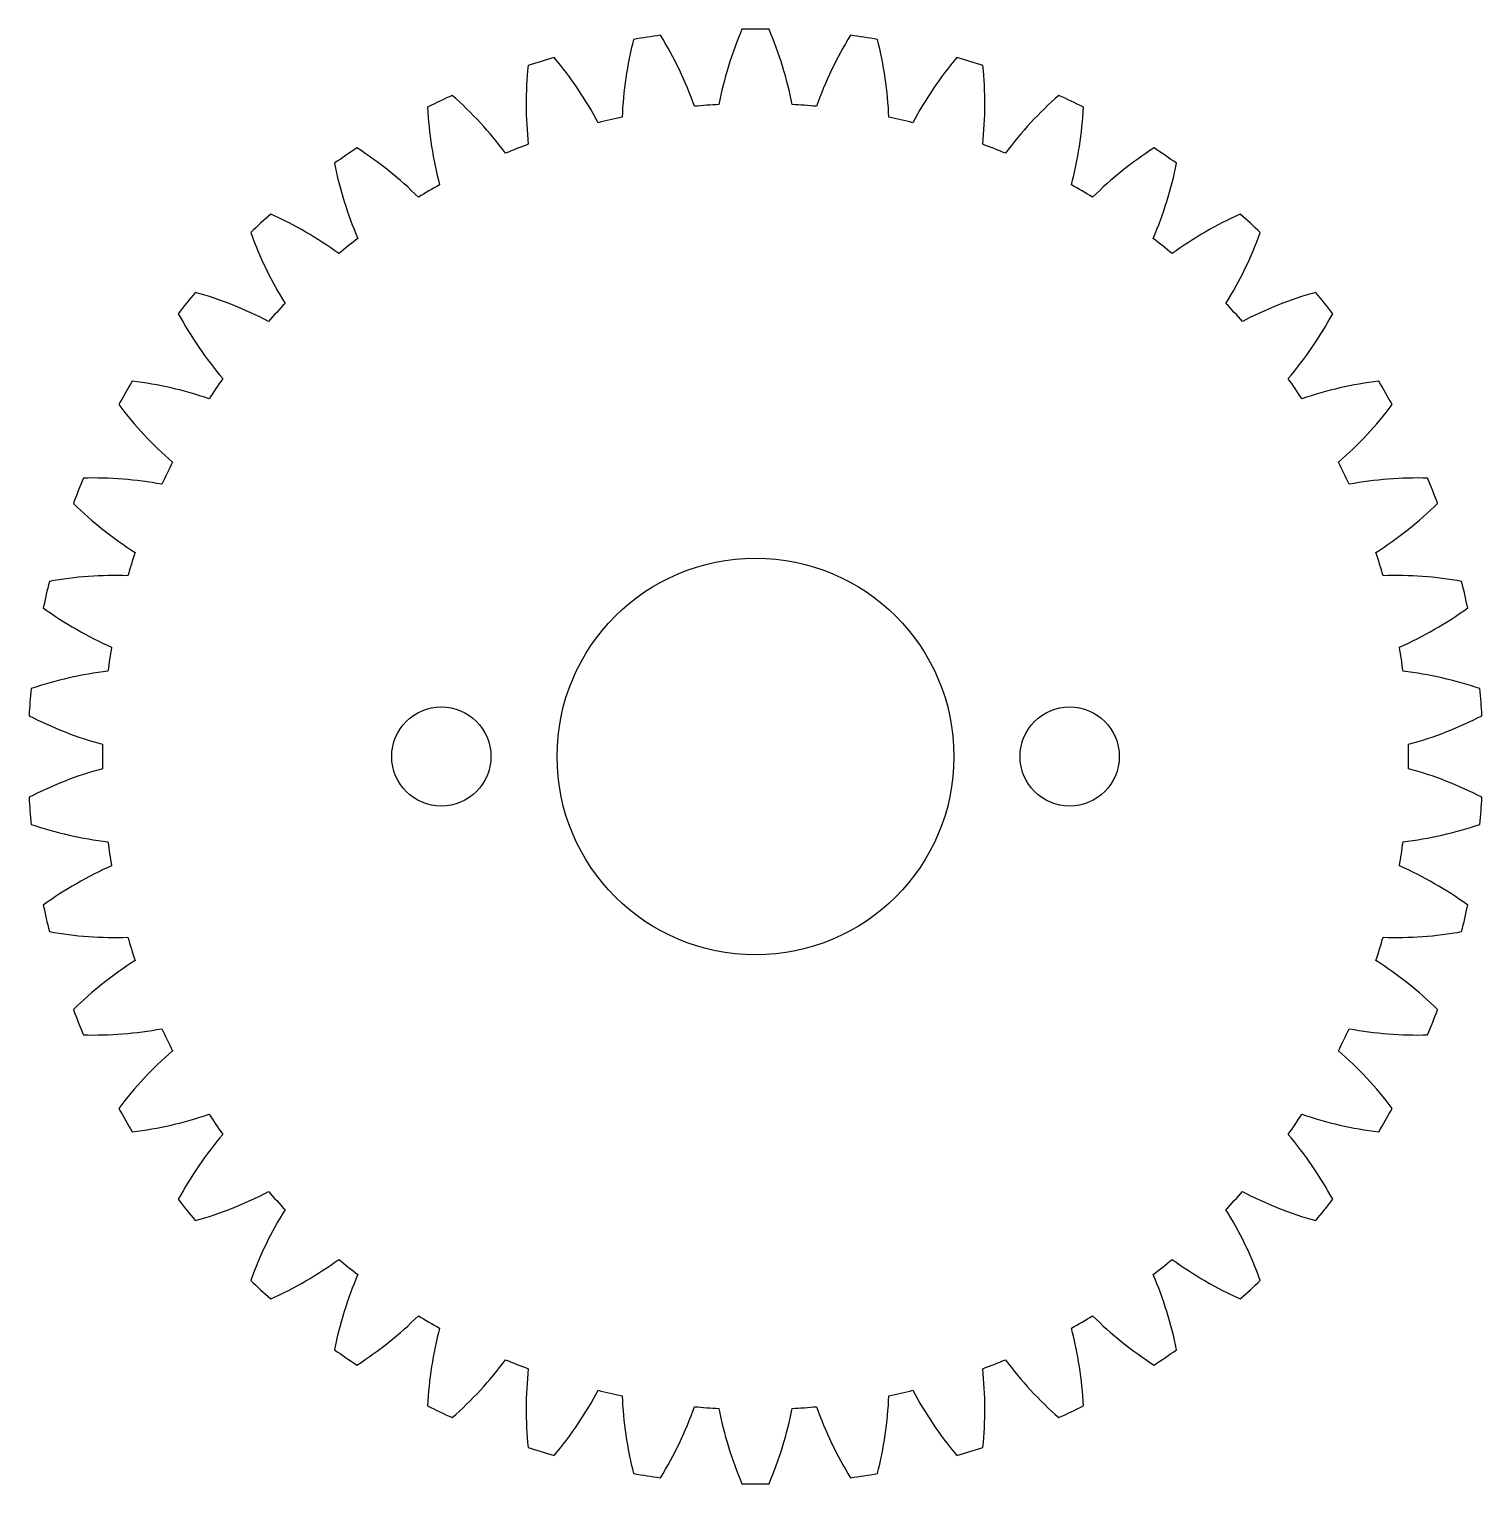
# Model space of a CAD drawing. Header units: millimetres. Extents: x -22 to 22, y -22 to 22.
import ezdxf

# ---------------------------------------------------------------- set-up
doc = ezdxf.new("R2010")
doc.units = ezdxf.units.MM

msp = doc.modelspace()

# ---------------------------------------------------------------- linework, layer by layer
msp.add_lwpolyline([(-3.685, 21.689, 0.052604), (-4.034, 19.334, 0.00935), (-4.754, 19.169, 0.052604), (-6.09, 21.14, 0.00935), (-6.877, 20.898, 0.052604), (-6.87, 18.516, 0.00935), (-7.558, 18.247, 0.052604), (-9.173, 19.996, 0.00935), (-9.914, 19.639, 0.052604), (-9.553, 17.286, 0.00935), (-10.193, 16.916, 0.052604), (-12.051, 18.406, 0.00935), (-12.731, 17.942, 0.052604), (-12.023, 15.669, 0.00935), (-12.601, 15.208, 0.052604), (-14.66, 16.404, 0.00935), (-15.263, 15.845, 0.052604), (-14.224, 13.702, 0.00935), (-14.726, 13.16, 0.052604), (-16.941, 14.036, 0.00935), (-17.454, 13.393, 0.052604), (-16.107, 11.429, 0.00935), (-16.523, 10.818, 0.052604), (-18.844, 11.354, 0.00935), (-19.255, 10.642, 0.052604), (-17.631, 8.9, 0.00935), (-17.951, 8.235, 0.052604), (-20.325, 8.419, 0.00935), (-20.626, 7.653, 0.052604), (-18.76, 6.173, 0.00935), (-18.978, 5.468, 0.052604), (-21.353, 5.296, 0.00935), (-21.536, 4.494, 0.052604), (-19.471, 3.308, 0.00935), (-19.581, 2.578, 0.052604), (-21.904, 2.054, 0.00935), (-21.965, 1.234, 0.052604), (-19.747, 0.369, 0.00935), (-19.747, -0.369, 0.052604), (-21.965, -1.234, 0.00935), (-21.904, -2.054, 0.052604), (-19.581, -2.578, 0.00935), (-19.471, -3.308, 0.052604), (-21.536, -4.494, 0.00935), (-21.353, -5.296, 0.052604), (-18.978, -5.468, 0.00935), (-18.76, -6.173, 0.052604), (-20.626, -7.653, 0.00935), (-20.325, -8.419, 0.052604), (-17.951, -8.235, 0.00935), (-17.631, -8.9, 0.052604), (-19.255, -10.642, 0.00935), (-18.844, -11.354, 0.052604), (-16.523, -10.818, 0.00935), (-16.107, -11.429, 0.052604), (-17.454, -13.393, 0.00935), (-16.941, -14.036, 0.052604), (-14.726, -13.16, 0.00935), (-14.224, -13.702, 0.052604), (-15.263, -15.845, 0.00935), (-14.66, -16.404, 0.052604), (-12.601, -15.208, 0.00935), (-12.023, -15.669, 0.052604), (-12.731, -17.942, 0.00935), (-12.051, -18.406, 0.052604), (-10.193, -16.916, 0.00935), (-9.553, -17.286, 0.052604), (-9.914, -19.639, 0.00935), (-9.173, -19.996, 0.052604), (-7.558, -18.247, 0.00935), (-6.87, -18.516, 0.052604), (-6.877, -20.898, 0.00935), (-6.09, -21.14, 0.052604), (-4.754, -19.169, 0.00935), (-4.034, -19.334, 0.052604), (-3.685, -21.689, 0.00935), (-2.872, -21.812, 0.052604), (-1.844, -19.664, 0.00935), (-1.107, -19.719, 0.052604), (-0.411, -21.996, 0.00935), (0.411, -21.996, 0.052604), (1.107, -19.719, 0.00935), (1.844, -19.664, 0.052604), (2.872, -21.812, 0.00935), (3.685, -21.689, 0.052604), (4.034, -19.334, 0.00935), (4.754, -19.169, 0.052604), (6.09, -21.14, 0.00935), (6.877, -20.898, 0.052604), (6.87, -18.516, 0.00935), (7.558, -18.247, 0.052604), (9.173, -19.996, 0.00935), (9.914, -19.639, 0.052604), (9.553, -17.286, 0.00935), (10.193, -16.916, 0.052604), (12.051, -18.406, 0.00935), (12.731, -17.942, 0.052604), (12.023, -15.669, 0.00935), (12.601, -15.208, 0.052604), (14.66, -16.404, 0.00935), (15.263, -15.845, 0.052604), (14.224, -13.702, 0.00935), (14.726, -13.16, 0.052604), (16.941, -14.036, 0.00935), (17.454, -13.393, 0.052604), (16.107, -11.429, 0.00935), (16.523, -10.818, 0.052604), (18.844, -11.354, 0.00935), (19.255, -10.642, 0.052604), (17.631, -8.9, 0.00935), (17.951, -8.235, 0.052604), (20.325, -8.419, 0.00935), (20.626, -7.653, 0.052604), (18.76, -6.173, 0.00935), (18.978, -5.468, 0.052604), (21.353, -5.296, 0.00935), (21.536, -4.494, 0.052604), (19.471, -3.308, 0.00935), (19.581, -2.578, 0.052604), (21.904, -2.054, 0.00935), (21.965, -1.234, 0.052604), (19.747, -0.369, 0.00935), (19.747, 0.369, 0.052604), (21.965, 1.234, 0.00935), (21.904, 2.054, 0.052604), (19.581, 2.578, 0.00935), (19.471, 3.308, 0.052604), (21.536, 4.494, 0.00935), (21.353, 5.296, 0.052604), (18.978, 5.468, 0.00935), (18.76, 6.173, 0.052604), (20.626, 7.653, 0.00935), (20.325, 8.419, 0.052604), (17.951, 8.235, 0.00935), (17.631, 8.9, 0.052604), (19.255, 10.642, 0.00935), (18.844, 11.354, 0.052604), (16.523, 10.818, 0.00935), (16.107, 11.429, 0.052604), (17.454, 13.393, 0.00935), (16.941, 14.036, 0.052604), (14.726, 13.16, 0.00935), (14.224, 13.702, 0.052604), (15.263, 15.845, 0.00935), (14.66, 16.404, 0.052604), (12.601, 15.208, 0.00935), (12.023, 15.669, 0.052604), (12.731, 17.942, 0.00935), (12.051, 18.406, 0.052604), (10.193, 16.916, 0.00935), (9.553, 17.286, 0.052604), (9.914, 19.639, 0.00935), (9.173, 19.996, 0.052604), (7.558, 18.247, 0.00935), (6.87, 18.516, 0.052604), (6.877, 20.898, 0.00935), (6.09, 21.14, 0.052604), (4.754, 19.169, 0.00935), (4.034, 19.334, 0.052604), (3.685, 21.689, 0.00935), (2.872, 21.812, 0.052604), (1.844, 19.664, 0.00935), (1.107, 19.719, 0.052604), (0.411, 21.996, 0.00935), (-0.411, 21.996, 0.052604), (-1.107, 19.719, 0.00935), (-1.844, 19.664, 0.052604), (-2.872, 21.812, 0.00935)], format="xyb", close=True)
for centre, radius in [((0, 0), 6), ((-9.5, 0), 1.5), ((9.5, 0), 1.5)]:
    msp.add_circle(centre, radius)

doc.saveas('drawing.dxf')
